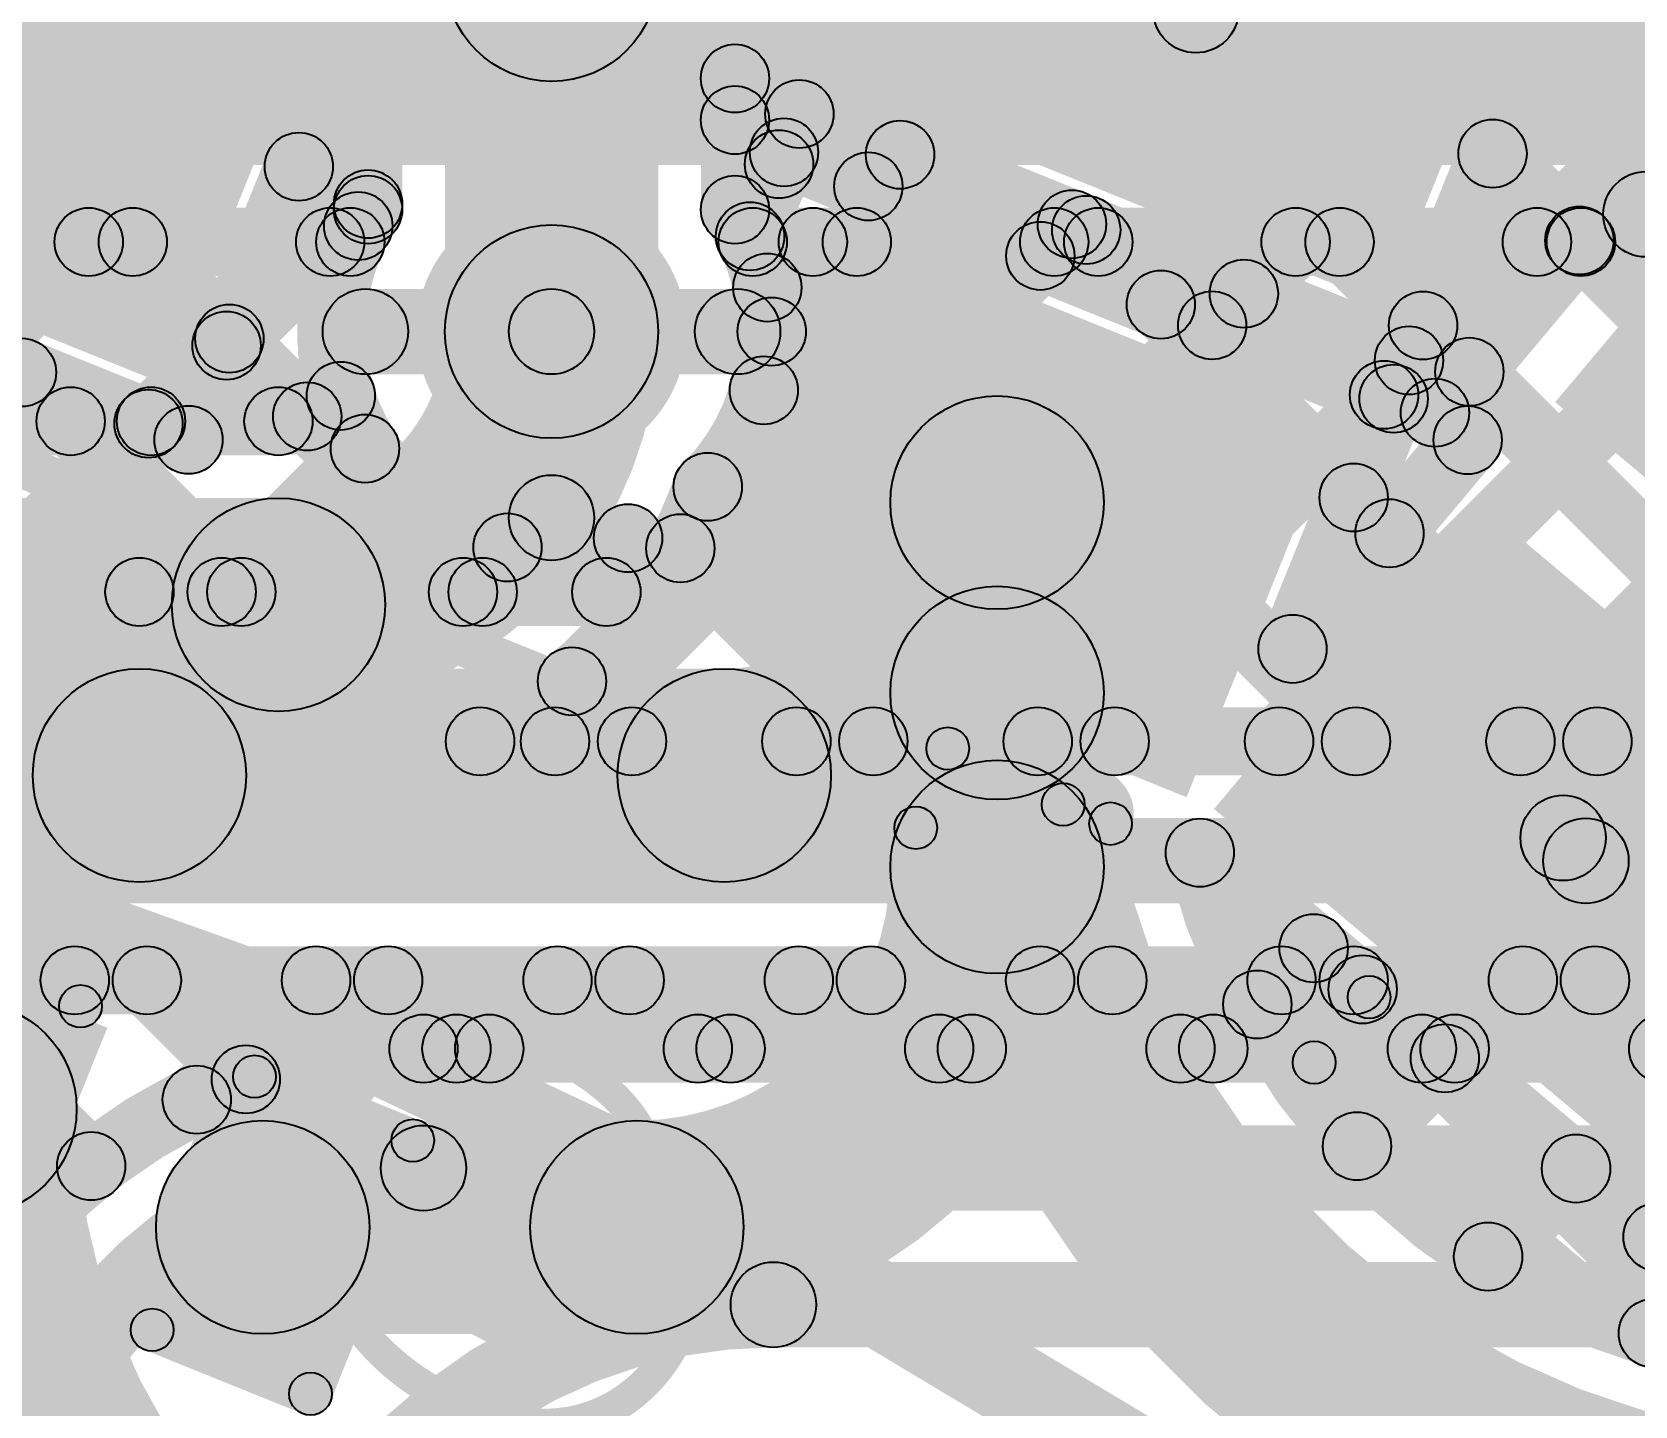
# Model space of a CAD drawing. Header units: millimetres. Extents: x -2.17 to 2.17, y -2.17 to 2.17.
# Drawn here: x 0.2201 to 0.408, y 0.5495 to 0.7105 of the extents above; entities that cross this region are included whole.
import ezdxf

# ---------------------------------------------------------------- set-up
doc = ezdxf.new("R2010")
doc.units = ezdxf.units.MM
doc.header["$MEASUREMENT"] = 0
for name, color, linetype in [('BottomLayer', 5, 'Continuous'), ('BottomSolder', 6, 'Continuous'), ('Mechanical2', 216, 'Continuous'), ('TopLayer', 1, 'Continuous'), ('TopOverlay', 2, 'Continuous'), ('TopPaste', 8, 'Continuous'), ('TopSolder', 216, 'Continuous'), ('ViaHoleLayer', 16, 'Continuous')]:
    doc.layers.add(name, color=color, linetype=linetype)

# ---------------------------------------------------------------- blocks, each defined once
blk = doc.blocks.new('WS2812B_M____237')
at = {"layer": 'TopLayer'}
for points in [[(-0.09409, 0.05079), (-0.03504, 0.05079), (-0.03504, 0.01142), (-0.09409, 0.01142)], [(0.03504, 0.05079), (0.09409, 0.05079), (0.09409, 0.01142), (0.03504, 0.01142)], [(-0.09409, -0.01142), (-0.03504, -0.01142), (-0.03504, -0.05079), (-0.09409, -0.05079)]]:
    blk.add_hatch(color=1, dxfattribs=at).paths.add_polyline_path(points)
at = {"layer": 'TopOverlay'}
h = blk.add_hatch(color=2, dxfattribs=at)
edge = h.paths.add_edge_path()
edge.add_arc((-0.07, 0.07), 0.0025, 0, 360)
h = blk.add_hatch(color=2, dxfattribs=at)
edge = h.paths.add_edge_path()
edge.add_arc((-0.07, 0.07), 0.0025, 0, 360)
for points in [[(0.07, 0.0725), (0.07, 0.0675), (-0.07, 0.0675), (-0.07, 0.0725)], [(-0.0725, 0.07), (-0.0675, 0.07), (-0.0675, 0.06), (-0.0725, 0.06)]]:
    blk.add_hatch(color=2, dxfattribs=at).paths.add_polyline_path(points)
h = blk.add_hatch(color=2, dxfattribs=at)
edge = h.paths.add_edge_path()
edge.add_arc((-0.091, 0.061), 0.0025, 0, 360)
h = blk.add_hatch(color=2, dxfattribs=at)
edge = h.paths.add_edge_path()
edge.add_arc((-0.085, 0.061), 0.0025, 0, 360)
h = blk.add_hatch(color=2, dxfattribs=at)
edge = h.paths.add_edge_path()
edge.add_arc((-0.07, 0.06), 0.0025, 0, 360)
at = {"layer": 'TopPaste'}
for points in [[(-0.09409, 0.05079), (-0.03504, 0.05079), (-0.03504, 0.01142), (-0.09409, 0.01142)], [(0.03504, 0.05079), (0.09409, 0.05079), (0.09409, 0.01142), (0.03504, 0.01142)], [(-0.09409, -0.01142), (-0.03504, -0.01142), (-0.03504, -0.05079), (-0.09409, -0.05079)]]:
    blk.add_hatch(color=8, dxfattribs=at).paths.add_polyline_path(points)
at = {"layer": 'TopSolder'}
for points in [[(-0.09809, 0.05479), (-0.03104, 0.05479), (-0.03104, 0.00742), (-0.09809, 0.00742)], [(0.03104, 0.05479), (0.09809, 0.05479), (0.09809, 0.00742), (0.03104, 0.00742)], [(-0.09809, -0.00742), (-0.03104, -0.00742), (-0.03104, -0.05479), (-0.09809, -0.05479)]]:
    blk.add_hatch(color=216, dxfattribs=at).paths.add_polyline_path(points)
at = {"layer": 'TopOverlay', "const_width": 0.005}
blk.add_lwpolyline([(-0.085, 0.061, 1), (-0.091, 0.061, 1)], format="xyb", close=True, dxfattribs=at)
at = {"layer": 'TopOverlay'}
for centre in [(-0.07, 0.07), (-0.07, 0.07), (-0.091, 0.061), (-0.085, 0.061), (-0.07, 0.06)]:
    blk.add_circle(centre, 0.0025, dxfattribs=at)
blk = doc.blocks.new('WS2812B_M____257')
at = {"layer": 'TopLayer'}
for points in [[(0.03504, 0.05079), (0.09409, 0.05079), (0.09409, 0.01142), (0.03504, 0.01142)], [(0.03504, -0.01142), (0.09409, -0.01142), (0.09409, -0.05079), (0.03504, -0.05079)]]:
    blk.add_hatch(color=1, dxfattribs=at).paths.add_polyline_path(points)
at = {"layer": 'TopOverlay'}
for points in [[(0.07, 0.0725), (0.07, 0.0675), (-0.07, 0.0675), (-0.07, 0.0725)], [(0.0675, 0.07), (0.0725, 0.07), (0.0725, 0.06), (0.0675, 0.06)]]:
    blk.add_hatch(color=2, dxfattribs=at).paths.add_polyline_path(points)
h = blk.add_hatch(color=2, dxfattribs=at)
edge = h.paths.add_edge_path()
edge.add_arc((0.07, 0.07), 0.0025, 0, 360)
h = blk.add_hatch(color=2, dxfattribs=at)
edge = h.paths.add_edge_path()
edge.add_arc((0.07, 0.07), 0.0025, 0, 360)
h = blk.add_hatch(color=2, dxfattribs=at)
edge = h.paths.add_edge_path()
edge.add_arc((0.07, 0.06), 0.0025, 0, 360)
at = {"layer": 'TopPaste'}
for points in [[(0.03504, 0.05079), (0.09409, 0.05079), (0.09409, 0.01142), (0.03504, 0.01142)], [(0.03504, -0.01142), (0.09409, -0.01142), (0.09409, -0.05079), (0.03504, -0.05079)]]:
    blk.add_hatch(color=8, dxfattribs=at).paths.add_polyline_path(points)
at = {"layer": 'TopSolder'}
for points in [[(0.03104, 0.05479), (0.09809, 0.05479), (0.09809, 0.00742), (0.03104, 0.00742)], [(0.03104, -0.00742), (0.09809, -0.00742), (0.09809, -0.05479), (0.03104, -0.05479)]]:
    blk.add_hatch(color=216, dxfattribs=at).paths.add_polyline_path(points)
at = {"layer": 'TopOverlay'}
for centre in [(0.07, 0.07), (0.07, 0.07), (0.07, 0.06)]:
    blk.add_circle(centre, 0.0025, dxfattribs=at)
blk = doc.blocks.new('C__0402_407')
at = {"layer": 'TopLayer'}
for points in [[(-0.0275, -0.0125), (-0.0275, 0.0125), (-0.0095, 0.0125), (-0.0095, -0.0125)], [(0.0095, -0.0125), (0.0095, 0.0125), (0.0275, 0.0125), (0.0275, -0.0125)]]:
    blk.add_hatch(color=1, dxfattribs=at).paths.add_polyline_path(points)
at = {"layer": 'TopOverlay'}
h = blk.add_hatch(color=2, dxfattribs=at)
edge = h.paths.add_edge_path()
edge.add_arc((-0.031, 0.016), 0.0025, 0, 360)
h = blk.add_hatch(color=2, dxfattribs=at)
edge = h.paths.add_edge_path()
edge.add_arc((-0.031, 0.016), 0.0025, 0, 360)
for points in [[(-0.031, 0.0135), (-0.031, 0.0185), (-0.011, 0.0185), (-0.011, 0.0135)], [(0.011, 0.0135), (0.011, 0.0185), (0.031, 0.0185), (0.031, 0.0135)], [(-0.0285, -0.016), (-0.0335, -0.016), (-0.0335, 0.016), (-0.0285, 0.016)], [(0.0335, -0.016), (0.0285, -0.016), (0.0285, 0.016), (0.0335, 0.016)], [(-0.031, -0.0185), (-0.031, -0.0135), (-0.011, -0.0135), (-0.011, -0.0185)], [(0.011, -0.0185), (0.011, -0.0135), (0.031, -0.0135), (0.031, -0.0185)]]:
    blk.add_hatch(color=2, dxfattribs=at).paths.add_polyline_path(points)
h = blk.add_hatch(color=2, dxfattribs=at)
edge = h.paths.add_edge_path()
edge.add_arc((-0.011, 0.016), 0.0025, 0, 360)
h = blk.add_hatch(color=2, dxfattribs=at)
edge = h.paths.add_edge_path()
edge.add_arc((0.011, 0.016), 0.0025, 0, 360)
h = blk.add_hatch(color=2, dxfattribs=at)
edge = h.paths.add_edge_path()
edge.add_arc((0.031, 0.016), 0.0025, 0, 360)
h = blk.add_hatch(color=2, dxfattribs=at)
edge = h.paths.add_edge_path()
edge.add_arc((0.031, 0.016), 0.0025, 0, 360)
h = blk.add_hatch(color=2, dxfattribs=at)
edge = h.paths.add_edge_path()
edge.add_arc((-0.031, -0.016), 0.0025, 0, 360)
h = blk.add_hatch(color=2, dxfattribs=at)
edge = h.paths.add_edge_path()
edge.add_arc((-0.031, -0.016), 0.0025, 0, 360)
h = blk.add_hatch(color=2, dxfattribs=at)
edge = h.paths.add_edge_path()
edge.add_arc((-0.011, -0.016), 0.0025, 0, 360)
h = blk.add_hatch(color=2, dxfattribs=at)
edge = h.paths.add_edge_path()
edge.add_arc((0.011, -0.016), 0.0025, 0, 360)
h = blk.add_hatch(color=2, dxfattribs=at)
edge = h.paths.add_edge_path()
edge.add_arc((0.031, -0.016), 0.0025, 0, 360)
h = blk.add_hatch(color=2, dxfattribs=at)
edge = h.paths.add_edge_path()
edge.add_arc((0.031, -0.016), 0.0025, 0, 360)
at = {"layer": 'TopPaste'}
for points in [[(-0.0275, -0.0125), (-0.0275, 0.0125), (-0.0095, 0.0125), (-0.0095, -0.0125)], [(0.0095, -0.0125), (0.0095, 0.0125), (0.0275, 0.0125), (0.0275, -0.0125)]]:
    blk.add_hatch(color=8, dxfattribs=at).paths.add_polyline_path(points)
at = {"layer": 'TopSolder'}
for points in [[(-0.02986, -0.01486), (-0.02986, 0.01486), (-0.00714, 0.01486), (-0.00714, -0.01486)], [(0.00714, -0.01486), (0.00714, 0.01486), (0.02986, 0.01486), (0.02986, -0.01486)]]:
    blk.add_hatch(color=216, dxfattribs=at).paths.add_polyline_path(points)
at = {"layer": 'TopOverlay'}
for centre in [(-0.031, 0.016), (-0.031, 0.016), (-0.011, 0.016), (0.011, 0.016), (0.031, 0.016), (0.031, 0.016), (-0.031, -0.016), (-0.031, -0.016), (-0.011, -0.016), (0.011, -0.016), (0.031, -0.016), (0.031, -0.016)]:
    blk.add_circle(centre, 0.0025, dxfattribs=at)

msp = doc.modelspace()

# ---------------------------------------------------------------- hatches: boundary and pattern name
at = {"layer": 'BottomLayer'}
for points in [[(0.01, 0.69489), (0.01, 0.71989), (0.594, 0.71989), (0.594, 0.69489)], [(0.01, 0.68189), (0.01, 0.68989), (0.25742, 0.68989), (0.25742, 0.68189)], [(0.30458, 0.68189), (0.30458, 0.68989), (0.594, 0.68989), (0.594, 0.68189)], [(0.20082, 0.68306), (0.20647, 0.68872), (0.22747, 0.66772), (0.22182, 0.66206)], [(0.2086, 0.66206), (0.20295, 0.66772), (0.22395, 0.68872), (0.2296, 0.68306)], [(0.2291, 0.68306), (0.23476, 0.68872), (0.2552, 0.66827), (0.24954, 0.66262)], [(0.23689, 0.66206), (0.23123, 0.66772), (0.25223, 0.68872), (0.25789, 0.68306)], [(0.28424, 0.62456), (0.27858, 0.63022), (0.33708, 0.68872), (0.34274, 0.68306)], [(0.30912, 0.67772), (0.30346, 0.68338), (0.3088, 0.68872), (0.31446, 0.68306)], [(0.31252, 0.62456), (0.30687, 0.63022), (0.36537, 0.68872), (0.37102, 0.68306)], [(0.31395, 0.68306), (0.31961, 0.68872), (0.37811, 0.63022), (0.37245, 0.62456)], [(0.34081, 0.62456), (0.33515, 0.63022), (0.39365, 0.68872), (0.39931, 0.68306)], [(0.34224, 0.68306), (0.3479, 0.68872), (0.4064, 0.63022), (0.40074, 0.62456)], [(0.36909, 0.62456), (0.36344, 0.63022), (0.42194, 0.68872), (0.42759, 0.68306)], [(0.37052, 0.68306), (0.37618, 0.68872), (0.43468, 0.63022), (0.42902, 0.62456)], [(0.39738, 0.62456), (0.39172, 0.63022), (0.45022, 0.68872), (0.45588, 0.68306)], [(0.39881, 0.68306), (0.40446, 0.68872), (0.46007, 0.63311), (0.45441, 0.62746)], [(0.25919, 0.67039), (0.25919, 0.68039), (0.281, 0.68039), (0.281, 0.67039)], [(0.281, 0.67039), (0.281, 0.68039), (0.30281, 0.68039), (0.30281, 0.67039)], [(0.30305, 0.66568), (0.30871, 0.67134), (0.34983, 0.63022), (0.34417, 0.62456)], [(0.096, 0.66089), (0.096, 0.66889), (0.249, 0.66889), (0.249, 0.66089)], [(0.096, 0.63089), (0.096, 0.65589), (0.249, 0.65589), (0.249, 0.63089)], [(0.29327, 0.64718), (0.29892, 0.65284), (0.32154, 0.63022), (0.31589, 0.62456)], [(0.28057, 0.63159), (0.28623, 0.63725), (0.29326, 0.63022), (0.2876, 0.62456)], [(0.27263, 0.62339), (0.27263, 0.63139), (0.45399, 0.63139), (0.45399, 0.62339)], [(0.118, 0.60839), (0.118, 0.61839), (0.46939, 0.61839), (0.46939, 0.60839)], [(0.12, 0.59539), (0.12, 0.60339), (0.45399, 0.60339), (0.45399, 0.59539)], [(0.15111, 0.51972), (0.14545, 0.52537), (0.2223, 0.60222), (0.22796, 0.59656)], [(0.20246, 0.59656), (0.20812, 0.60222), (0.22988, 0.58046), (0.22422, 0.5748)], [(0.23075, 0.59656), (0.2364, 0.60222), (0.24801, 0.59062), (0.24235, 0.58496)], [(0.24226, 0.58258), (0.2366, 0.58824), (0.25058, 0.60222), (0.25624, 0.59656)], [(0.25903, 0.59656), (0.26469, 0.60222), (0.27269, 0.59422), (0.26703, 0.58856)], [(0.27652, 0.58856), (0.27087, 0.59422), (0.27887, 0.60222), (0.28452, 0.59656)], [(0.28732, 0.59656), (0.29297, 0.60222), (0.30097, 0.59422), (0.29532, 0.58856)], [(0.30481, 0.58856), (0.29915, 0.59422), (0.30715, 0.60222), (0.31281, 0.59656)], [(0.3156, 0.59656), (0.32126, 0.60222), (0.32926, 0.59422), (0.3236, 0.58856)], [(0.33309, 0.58856), (0.32744, 0.59422), (0.33544, 0.60222), (0.34109, 0.59656)], [(0.34389, 0.59656), (0.34954, 0.60222), (0.35754, 0.59422), (0.35189, 0.58856)], [(0.36138, 0.58856), (0.35572, 0.59422), (0.36372, 0.60222), (0.36938, 0.59656)], [(0.37217, 0.59656), (0.37783, 0.60222), (0.38583, 0.59422), (0.38017, 0.58856)], [(0.38966, 0.58856), (0.384, 0.59422), (0.392, 0.60222), (0.39766, 0.59656)], [(0.40045, 0.59656), (0.40611, 0.60222), (0.41411, 0.59422), (0.40845, 0.58856)], [(0.266, 0.58739), (0.266, 0.59539), (1.953, 0.59539), (1.953, 0.58739)], [(0.266, 0.57239), (0.266, 0.58239), (1.953, 0.58239), (1.953, 0.57239)], [(0.307, 0.55639), (0.307, 0.56639), (1.94351, 0.56639), (1.94351, 0.55639)]]:
    msp.add_hatch(color=5, dxfattribs=at).paths.add_polyline_path(points)
h = msp.add_hatch(color=5, dxfattribs=at)
edge = h.paths.add_edge_path()
edge.add_arc((0.22677, 0.68589), 0.004, 0, 360)
h = msp.add_hatch(color=5, dxfattribs=at)
edge = h.paths.add_edge_path()
edge.add_arc((0.23193, 0.68589), 0.004, 0, 360)
h = msp.add_hatch(color=5, dxfattribs=at)
edge = h.paths.add_edge_path()
edge.add_arc((0.25506, 0.68589), 0.004, 0, 360)
h = msp.add_hatch(color=5, dxfattribs=at)
edge = h.paths.add_edge_path()
edge.add_arc((0.25742, 0.68589), 0.004, 0, 360)
h = msp.add_hatch(color=5, dxfattribs=at)
edge = h.paths.add_edge_path()
edge.add_arc((0.25742, 0.68589), 0.004, 0, 360)
h = msp.add_hatch(color=5, dxfattribs=at)
edge = h.paths.add_edge_path()
edge.add_arc((0.30458, 0.68589), 0.004, 0, 360)
h = msp.add_hatch(color=5, dxfattribs=at)
edge = h.paths.add_edge_path()
edge.add_arc((0.30458, 0.68589), 0.004, 0, 360)
h = msp.add_hatch(color=5, dxfattribs=at)
edge = h.paths.add_edge_path()
edge.add_arc((0.31163, 0.68589), 0.004, 0, 360)
h = msp.add_hatch(color=5, dxfattribs=at)
edge = h.paths.add_edge_path()
edge.add_arc((0.31678, 0.68589), 0.004, 0, 360)
h = msp.add_hatch(color=5, dxfattribs=at)
edge = h.paths.add_edge_path()
edge.add_arc((0.33991, 0.68589), 0.004, 0, 360)
h = msp.add_hatch(color=5, dxfattribs=at)
edge = h.paths.add_edge_path()
edge.add_arc((0.34507, 0.68589), 0.004, 0, 360)
h = msp.add_hatch(color=5, dxfattribs=at)
edge = h.paths.add_edge_path()
edge.add_arc((0.3682, 0.68589), 0.004, 0, 360)
h = msp.add_hatch(color=5, dxfattribs=at)
edge = h.paths.add_edge_path()
edge.add_arc((0.37335, 0.68589), 0.004, 0, 360)
h = msp.add_hatch(color=5, dxfattribs=at)
edge = h.paths.add_edge_path()
edge.add_arc((0.39648, 0.68589), 0.004, 0, 360)
h = msp.add_hatch(color=5, dxfattribs=at)
edge = h.paths.add_edge_path()
edge.add_arc((0.40164, 0.68589), 0.004, 0, 360)
h = msp.add_hatch(color=5, dxfattribs=at)
edge = h.paths.add_edge_path()
edge.add_arc((0.281, 0.67539), 0.0125, 0, 360)
h = msp.add_hatch(color=5, dxfattribs=at)
edge = h.paths.add_edge_path()
edge.add_arc((0.281, 0.67539), 0.01181, 0, 360)
h = msp.add_hatch(color=5, dxfattribs=at)
edge = h.paths.add_edge_path()
edge.add_arc((0.30629, 0.68055), 0.004, 0, 360)
h = msp.add_hatch(color=5, dxfattribs=at)
edge = h.paths.add_edge_path()
edge.add_arc((0.25919, 0.67539), 0.005, 0, 360)
h = msp.add_hatch(color=5, dxfattribs=at)
edge = h.paths.add_edge_path()
edge.add_arc((0.281, 0.67539), 0.005, 0, 360)
h = msp.add_hatch(color=5, dxfattribs=at)
edge = h.paths.add_edge_path()
edge.add_arc((0.281, 0.67539), 0.005, 0, 360)
h = msp.add_hatch(color=5, dxfattribs=at)
edge = h.paths.add_edge_path()
edge.add_arc((0.30281, 0.67539), 0.005, 0, 360)
h = msp.add_hatch(color=5, dxfattribs=at)
edge = h.paths.add_edge_path()
edge.add_arc((0.30681, 0.67539), 0.004, 0, 360)
h = msp.add_hatch(color=5, dxfattribs=at)
edge = h.paths.add_edge_path()
edge.add_arc((0.30681, 0.67539), 0.004, 0, 360)
h = msp.add_hatch(color=5, dxfattribs=at)
edge = h.paths.add_edge_path()
edge.add_arc((0.30588, 0.66851), 0.004, 0, 360)
h = msp.add_hatch(color=5, dxfattribs=at)
edge = h.paths.add_edge_path()
edge.add_arc((0.25631, 0.66786), 0.004, 0, 360)
h = msp.add_hatch(color=5, dxfattribs=at)
edge = h.paths.add_edge_path()
edge.add_arc((0.25631, 0.66786), 0.004, 0, 360)
h = msp.add_hatch(color=5, dxfattribs=at)
edge = h.paths.add_edge_path()
edge.add_arc((0.22465, 0.66489), 0.004, 0, 360)
h = msp.add_hatch(color=5, dxfattribs=at)
edge = h.paths.add_edge_path()
edge.add_arc((0.23406, 0.66489), 0.004, 0, 360)
h = msp.add_hatch(color=5, dxfattribs=at)
edge = h.paths.add_edge_path()
edge.add_arc((0.249, 0.66489), 0.004, 0, 360)
h = msp.add_hatch(color=5, dxfattribs=at)
edge = h.paths.add_edge_path()
edge.add_arc((0.249, 0.66489), 0.004, 0, 360)
h = msp.add_hatch(color=5, dxfattribs=at)
edge = h.paths.add_edge_path()
edge.add_arc((0.25237, 0.66545), 0.004, 0, 360)
h = msp.add_hatch(color=5, dxfattribs=at)
edge = h.paths.add_edge_path()
edge.add_arc((0.29931, 0.6572), 0.004, 0, 360)
h = msp.add_hatch(color=5, dxfattribs=at)
edge = h.paths.add_edge_path()
edge.add_arc((0.29931, 0.6572), 0.004, 0, 360)
h = msp.add_hatch(color=5, dxfattribs=at)
edge = h.paths.add_edge_path()
edge.add_arc((0.249, 0.64339), 0.0125, 0, 360)
h = msp.add_hatch(color=5, dxfattribs=at)
edge = h.paths.add_edge_path()
edge.add_arc((0.249, 0.64339), 0.0125, 0, 360)
h = msp.add_hatch(color=5, dxfattribs=at)
edge = h.paths.add_edge_path()
edge.add_arc((0.2961, 0.65001), 0.004, 0, 360)
h = msp.add_hatch(color=5, dxfattribs=at)
edge = h.paths.add_edge_path()
edge.add_arc((0.2834, 0.63442), 0.004, 0, 360)
h = msp.add_hatch(color=5, dxfattribs=at)
edge = h.paths.add_edge_path()
edge.add_arc((0.27263, 0.62739), 0.004, 0, 360)
h = msp.add_hatch(color=5, dxfattribs=at)
edge = h.paths.add_edge_path()
edge.add_arc((0.27263, 0.62739), 0.004, 0, 360)
h = msp.add_hatch(color=5, dxfattribs=at)
edge = h.paths.add_edge_path()
edge.add_arc((0.28141, 0.62739), 0.004, 0, 360)
h = msp.add_hatch(color=5, dxfattribs=at)
edge = h.paths.add_edge_path()
edge.add_arc((0.29043, 0.62739), 0.004, 0, 360)
h = msp.add_hatch(color=5, dxfattribs=at)
edge = h.paths.add_edge_path()
edge.add_arc((0.3097, 0.62739), 0.004, 0, 360)
h = msp.add_hatch(color=5, dxfattribs=at)
edge = h.paths.add_edge_path()
edge.add_arc((0.31871, 0.62739), 0.004, 0, 360)
h = msp.add_hatch(color=5, dxfattribs=at)
edge = h.paths.add_edge_path()
edge.add_arc((0.33798, 0.62739), 0.004, 0, 360)
h = msp.add_hatch(color=5, dxfattribs=at)
edge = h.paths.add_edge_path()
edge.add_arc((0.347, 0.62739), 0.004, 0, 360)
h = msp.add_hatch(color=5, dxfattribs=at)
edge = h.paths.add_edge_path()
edge.add_arc((0.36626, 0.62739), 0.004, 0, 360)
h = msp.add_hatch(color=5, dxfattribs=at)
edge = h.paths.add_edge_path()
edge.add_arc((0.37528, 0.62739), 0.004, 0, 360)
h = msp.add_hatch(color=5, dxfattribs=at)
edge = h.paths.add_edge_path()
edge.add_arc((0.39455, 0.62739), 0.004, 0, 360)
h = msp.add_hatch(color=5, dxfattribs=at)
edge = h.paths.add_edge_path()
edge.add_arc((0.40357, 0.62739), 0.004, 0, 360)
h = msp.add_hatch(color=5, dxfattribs=at)
edge = h.paths.add_edge_path()
edge.add_arc((0.22513, 0.59939), 0.004, 0, 360)
h = msp.add_hatch(color=5, dxfattribs=at)
edge = h.paths.add_edge_path()
edge.add_arc((0.23358, 0.59939), 0.004, 0, 360)
h = msp.add_hatch(color=5, dxfattribs=at)
edge = h.paths.add_edge_path()
edge.add_arc((0.25341, 0.59939), 0.004, 0, 360)
h = msp.add_hatch(color=5, dxfattribs=at)
edge = h.paths.add_edge_path()
edge.add_arc((0.26186, 0.59939), 0.004, 0, 360)
h = msp.add_hatch(color=5, dxfattribs=at)
edge = h.paths.add_edge_path()
edge.add_arc((0.2817, 0.59939), 0.004, 0, 360)
h = msp.add_hatch(color=5, dxfattribs=at)
edge = h.paths.add_edge_path()
edge.add_arc((0.29015, 0.59939), 0.004, 0, 360)
h = msp.add_hatch(color=5, dxfattribs=at)
edge = h.paths.add_edge_path()
edge.add_arc((0.30998, 0.59939), 0.004, 0, 360)
h = msp.add_hatch(color=5, dxfattribs=at)
edge = h.paths.add_edge_path()
edge.add_arc((0.31843, 0.59939), 0.004, 0, 360)
h = msp.add_hatch(color=5, dxfattribs=at)
edge = h.paths.add_edge_path()
edge.add_arc((0.33826, 0.59939), 0.004, 0, 360)
h = msp.add_hatch(color=5, dxfattribs=at)
edge = h.paths.add_edge_path()
edge.add_arc((0.34671, 0.59939), 0.004, 0, 360)
h = msp.add_hatch(color=5, dxfattribs=at)
edge = h.paths.add_edge_path()
edge.add_arc((0.36655, 0.59939), 0.004, 0, 360)
h = msp.add_hatch(color=5, dxfattribs=at)
edge = h.paths.add_edge_path()
edge.add_arc((0.375, 0.59939), 0.004, 0, 360)
h = msp.add_hatch(color=5, dxfattribs=at)
edge = h.paths.add_edge_path()
edge.add_arc((0.39483, 0.59939), 0.004, 0, 360)
h = msp.add_hatch(color=5, dxfattribs=at)
edge = h.paths.add_edge_path()
edge.add_arc((0.40328, 0.59939), 0.004, 0, 360)
h = msp.add_hatch(color=5, dxfattribs=at)
edge = h.paths.add_edge_path()
edge.add_arc((0.266, 0.59139), 0.004, 0, 360)
h = msp.add_hatch(color=5, dxfattribs=at)
edge = h.paths.add_edge_path()
edge.add_arc((0.266, 0.59139), 0.004, 0, 360)
h = msp.add_hatch(color=5, dxfattribs=at)
edge = h.paths.add_edge_path()
edge.add_arc((0.26986, 0.59139), 0.004, 0, 360)
h = msp.add_hatch(color=5, dxfattribs=at)
edge = h.paths.add_edge_path()
edge.add_arc((0.2737, 0.59139), 0.004, 0, 360)
h = msp.add_hatch(color=5, dxfattribs=at)
edge = h.paths.add_edge_path()
edge.add_arc((0.29815, 0.59139), 0.004, 0, 360)
h = msp.add_hatch(color=5, dxfattribs=at)
edge = h.paths.add_edge_path()
edge.add_arc((0.30198, 0.59139), 0.004, 0, 360)
h = msp.add_hatch(color=5, dxfattribs=at)
edge = h.paths.add_edge_path()
edge.add_arc((0.32643, 0.59139), 0.004, 0, 360)
h = msp.add_hatch(color=5, dxfattribs=at)
edge = h.paths.add_edge_path()
edge.add_arc((0.33026, 0.59139), 0.004, 0, 360)
h = msp.add_hatch(color=5, dxfattribs=at)
edge = h.paths.add_edge_path()
edge.add_arc((0.35471, 0.59139), 0.004, 0, 360)
h = msp.add_hatch(color=5, dxfattribs=at)
edge = h.paths.add_edge_path()
edge.add_arc((0.35855, 0.59139), 0.004, 0, 360)
h = msp.add_hatch(color=5, dxfattribs=at)
edge = h.paths.add_edge_path()
edge.add_arc((0.383, 0.59139), 0.004, 0, 360)
h = msp.add_hatch(color=5, dxfattribs=at)
edge = h.paths.add_edge_path()
edge.add_arc((0.38683, 0.59139), 0.004, 0, 360)
h = msp.add_hatch(color=5, dxfattribs=at)
edge = h.paths.add_edge_path()
edge.add_arc((0.41128, 0.59139), 0.004, 0, 360)
h = msp.add_hatch(color=5, dxfattribs=at)
edge = h.paths.add_edge_path()
edge.add_arc((0.24518, 0.58779), 0.004, 0, 360)
h = msp.add_hatch(color=5, dxfattribs=at)
edge = h.paths.add_edge_path()
edge.add_arc((0.23943, 0.58541), 0.004, 0, 360)
h = msp.add_hatch(color=5, dxfattribs=at)
edge = h.paths.add_edge_path()
edge.add_arc((0.266, 0.57739), 0.005, 0, 360)
h = msp.add_hatch(color=5, dxfattribs=at)
edge = h.paths.add_edge_path()
edge.add_arc((0.266, 0.57739), 0.005, 0, 360)
h = msp.add_hatch(color=5, dxfattribs=at)
edge = h.paths.add_edge_path()
edge.add_arc((0.22705, 0.57763), 0.004, 0, 360)
h = msp.add_hatch(color=5, dxfattribs=at)
edge = h.paths.add_edge_path()
edge.add_arc((0.307, 0.56139), 0.005, 0, 360)
h = msp.add_hatch(color=5, dxfattribs=at)
edge = h.paths.add_edge_path()
edge.add_arc((0.307, 0.56139), 0.005, 0, 360)
at = {"layer": 'BottomSolder'}
h = msp.add_hatch(color=6, dxfattribs=at)
edge = h.paths.add_edge_path()
edge.add_arc((0.281, 0.67539), 0.01581, 0, 360)
at = {"layer": 'TopLayer'}
h = msp.add_hatch(color=1, dxfattribs=at)
edge = h.paths.add_edge_path()
edge.add_arc((0.281, 0.7172), 0.0125, 0, 360)
h = msp.add_hatch(color=1, dxfattribs=at)
edge = h.paths.add_edge_path()
edge.add_arc((0.281, 0.7172), 0.0125, 0, 360)
for points in [[(0.3852, 0.67051), (0.37778, 0.67351), (0.39928, 0.7267), (0.40669, 0.72371)], [(0.30533, 0.70222), (0.29967, 0.70788), (0.31517, 0.72337), (0.32082, 0.71771)], [(0.31376, 0.69938), (0.30634, 0.70237), (0.31524, 0.72439), (0.32265, 0.7214)], [(0.39659, 0.71356), (0.40225, 0.71922), (0.41719, 0.70427), (0.41154, 0.69862)], [(0.24217, 0.66121), (0.23475, 0.66421), (0.25579, 0.71628), (0.26321, 0.71329)], [(0.2935, 0.67539), (0.2685, 0.67539), (0.2685, 0.7172), (0.2935, 0.7172)], [(0.3065, 0.68967), (0.2985, 0.68967), (0.2985, 0.7172), (0.3065, 0.7172)], [(0.2635, 0.68967), (0.2555, 0.68967), (0.2555, 0.71479), (0.2635, 0.71479)], [(0.3814, 0.66515), (0.37574, 0.67081), (0.4151, 0.71017), (0.42076, 0.70451)], [(0.3876, 0.66332), (0.38147, 0.66846), (0.41493, 0.70834), (0.42106, 0.7032)], [(0.30855, 0.69717), (0.31155, 0.70458), (0.38299, 0.67572), (0.37999, 0.6683)], [(0.29967, 0.69734), (0.30533, 0.703), (0.3105, 0.69783), (0.30485, 0.69217)], [(0.30674, 0.69269), (0.30974, 0.7001), (0.38118, 0.67124), (0.37818, 0.66382)], [(0.32096, 0.68957), (0.3153, 0.69522), (0.31902, 0.69894), (0.32468, 0.69328)], [(0.38845, 0.69341), (0.39411, 0.69907), (0.40429, 0.68889), (0.39863, 0.68324)], [(0.24856, 0.69188), (0.25422, 0.69754), (0.26117, 0.69059), (0.25552, 0.68493)], [(0.30798, 0.68507), (0.30056, 0.68806), (0.30453, 0.69789), (0.31195, 0.6949)], [(0.16552, 0.68787), (0.16851, 0.69528), (0.23996, 0.66642), (0.23696, 0.659)], [(0.24575, 0.67092), (0.24009, 0.67658), (0.25667, 0.69316), (0.26233, 0.6875)], [(0.40604, 0.6853), (0.41247, 0.69296), (0.44274, 0.66755), (0.43632, 0.65989)], [(0.34111, 0.68143), (0.33545, 0.68709), (0.33916, 0.6908), (0.34482, 0.68514)], [(0.34083, 0.68447), (0.34649, 0.69012), (0.35524, 0.68138), (0.34958, 0.67572)], [(0.36125, 0.67329), (0.35559, 0.67895), (0.35931, 0.68266), (0.36497, 0.677)], [(0.25919, 0.67039), (0.25919, 0.68039), (0.281, 0.68039), (0.281, 0.67039)], [(0.38032, 0.67327), (0.38597, 0.67893), (0.39138, 0.67351), (0.38573, 0.66786)], [(0.24042, 0.67174), (0.24608, 0.6774), (0.27576, 0.64772), (0.2701, 0.64206)], [(0.286, 0.65358), (0.276, 0.65358), (0.276, 0.67539), (0.286, 0.67539)], [(0.21611, 0.66777), (0.22177, 0.67343), (0.24747, 0.64772), (0.24182, 0.64206)], [(0.37155, 0.63672), (0.36413, 0.63972), (0.37597, 0.66903), (0.38339, 0.66603)], [(0.38196, 0.66283), (0.38711, 0.66896), (0.39094, 0.66574), (0.38579, 0.65961)], [(0.21872, 0.6439), (0.21306, 0.64955), (0.23094, 0.66743), (0.2366, 0.66178)], [(0.3709, 0.63565), (0.36478, 0.64079), (0.3853, 0.66525), (0.39143, 0.66011)], [(0.24517, 0.64206), (0.23951, 0.64772), (0.2563, 0.66451), (0.26196, 0.65885)], [(0.37218, 0.65312), (0.37783, 0.65878), (0.38203, 0.65458), (0.37637, 0.64893)], [(0.27346, 0.64206), (0.2678, 0.64772), (0.27301, 0.65293), (0.27867, 0.64727)], [(0.29114, 0.64339), (0.28372, 0.64639), (0.28626, 0.65269), (0.29368, 0.64969)], [(0.23271, 0.64089), (0.23271, 0.64889), (0.28743, 0.64889), (0.28743, 0.64089)], [(0.23271, 0.61089), (0.23271, 0.63589), (0.30124, 0.63589), (0.30124, 0.61089)], [(0.34571, 0.61267), (0.32071, 0.61267), (0.32071, 0.63306), (0.34571, 0.63306)], [(0.40222, 0.60839), (0.40222, 0.61839), (0.46939, 0.61839), (0.46939, 0.60839)], [(0.35441, 0.61127), (0.35955, 0.6174), (0.41319, 0.57239), (0.40805, 0.56626)], [(0.36655, 0.59373), (0.36089, 0.59939), (0.36748, 0.60598), (0.37314, 0.60032)], [(0.37323, 0.5955), (0.37888, 0.60116), (0.42125, 0.5588), (0.41559, 0.55314)], [(0.41289, 0.55522), (0.40724, 0.56088), (0.44857, 0.60222), (0.45423, 0.59656)], [(0.41369, 0.56676), (0.40756, 0.5719), (0.43278, 0.60196), (0.43891, 0.59682)], [(0.37823, 0.57713), (0.37257, 0.58279), (0.38286, 0.59308), (0.38852, 0.58742)], [(0.24715, 0.55796), (0.24715, 0.58296), (0.291, 0.58296), (0.291, 0.55796)], [(0.39359, 0.5642), (0.38793, 0.56986), (0.39824, 0.58017), (0.4039, 0.57451)]]:
    msp.add_hatch(color=1, dxfattribs=at).paths.add_polyline_path(points)
h = msp.add_hatch(color=1, dxfattribs=at)
edge = h.paths.add_edge_path()
edge.add_arc((0.35652, 0.71304), 0.005, 0, 360)
h = msp.add_hatch(color=1, dxfattribs=at)
edge = h.paths.add_edge_path()
edge.add_arc((0.3025, 0.70505), 0.004, 0, 360)
h = msp.add_hatch(color=1, dxfattribs=at)
edge = h.paths.add_edge_path()
edge.add_arc((0.31005, 0.70088), 0.004, 0, 360)
h = msp.add_hatch(color=1, dxfattribs=at)
edge = h.paths.add_edge_path()
edge.add_arc((0.31005, 0.70088), 0.004, 0, 360)
h = msp.add_hatch(color=1, dxfattribs=at)
edge = h.paths.add_edge_path()
edge.add_arc((0.3025, 0.70017), 0.004, 0, 360)
h = msp.add_hatch(color=1, dxfattribs=at)
edge = h.paths.add_edge_path()
edge.add_arc((0.30767, 0.695), 0.004, 0, 360)
h = msp.add_hatch(color=1, dxfattribs=at)
edge = h.paths.add_edge_path()
edge.add_arc((0.30824, 0.69639), 0.004, 0, 360)
h = msp.add_hatch(color=1, dxfattribs=at)
edge = h.paths.add_edge_path()
edge.add_arc((0.30824, 0.69639), 0.004, 0, 360)
h = msp.add_hatch(color=1, dxfattribs=at)
edge = h.paths.add_edge_path()
edge.add_arc((0.32185, 0.69611), 0.004, 0, 360)
h = msp.add_hatch(color=1, dxfattribs=at)
edge = h.paths.add_edge_path()
edge.add_arc((0.39128, 0.69624), 0.004, 0, 360)
h = msp.add_hatch(color=1, dxfattribs=at)
edge = h.paths.add_edge_path()
edge.add_arc((0.25139, 0.69471), 0.004, 0, 360)
h = msp.add_hatch(color=1, dxfattribs=at)
edge = h.paths.add_edge_path()
edge.add_arc((0.31813, 0.6924), 0.004, 0, 360)
h = msp.add_hatch(color=1, dxfattribs=at)
edge = h.paths.add_edge_path()
edge.add_arc((0.2595, 0.69033), 0.004, 0, 360)
h = msp.add_hatch(color=1, dxfattribs=at)
edge = h.paths.add_edge_path()
edge.add_arc((0.2595, 0.68967), 0.004, 0, 360)
h = msp.add_hatch(color=1, dxfattribs=at)
edge = h.paths.add_edge_path()
edge.add_arc((0.2595, 0.68967), 0.004, 0, 360)
h = msp.add_hatch(color=1, dxfattribs=at)
edge = h.paths.add_edge_path()
edge.add_arc((0.3025, 0.68967), 0.004, 0, 360)
h = msp.add_hatch(color=1, dxfattribs=at)
edge = h.paths.add_edge_path()
edge.add_arc((0.3025, 0.68967), 0.004, 0, 360)
h = msp.add_hatch(color=1, dxfattribs=at)
edge = h.paths.add_edge_path()
edge.add_arc((0.40925, 0.68913), 0.005, 0, 360)
h = msp.add_hatch(color=1, dxfattribs=at)
edge = h.paths.add_edge_path()
edge.add_arc((0.25835, 0.68776), 0.004, 0, 360)
h = msp.add_hatch(color=1, dxfattribs=at)
edge = h.paths.add_edge_path()
edge.add_arc((0.34199, 0.68797), 0.004, 0, 360)
h = msp.add_hatch(color=1, dxfattribs=at)
edge = h.paths.add_edge_path()
edge.add_arc((0.34366, 0.6873), 0.004, 0, 360)
h = msp.add_hatch(color=1, dxfattribs=at)
edge = h.paths.add_edge_path()
edge.add_arc((0.30427, 0.68656), 0.004, 0, 360)
h = msp.add_hatch(color=1, dxfattribs=at)
edge = h.paths.add_edge_path()
edge.add_arc((0.30427, 0.68656), 0.004, 0, 360)
h = msp.add_hatch(color=1, dxfattribs=at)
edge = h.paths.add_edge_path()
edge.add_arc((0.40146, 0.68606), 0.004, 0, 360)
h = msp.add_hatch(color=1, dxfattribs=at)
edge = h.paths.add_edge_path()
edge.add_arc((0.281, 0.67539), 0.0125, 0, 360)
h = msp.add_hatch(color=1, dxfattribs=at)
edge = h.paths.add_edge_path()
edge.add_arc((0.33828, 0.68426), 0.004, 0, 360)
h = msp.add_hatch(color=1, dxfattribs=at)
edge = h.paths.add_edge_path()
edge.add_arc((0.281, 0.67539), 0.01181, 0, 360)
h = msp.add_hatch(color=1, dxfattribs=at)
edge = h.paths.add_edge_path()
edge.add_arc((0.36214, 0.67983), 0.004, 0, 360)
h = msp.add_hatch(color=1, dxfattribs=at)
edge = h.paths.add_edge_path()
edge.add_arc((0.35241, 0.67855), 0.004, 0, 360)
h = msp.add_hatch(color=1, dxfattribs=at)
edge = h.paths.add_edge_path()
edge.add_arc((0.25919, 0.67539), 0.005, 0, 360)
h = msp.add_hatch(color=1, dxfattribs=at)
edge = h.paths.add_edge_path()
edge.add_arc((0.281, 0.67539), 0.005, 0, 360)
h = msp.add_hatch(color=1, dxfattribs=at)
edge = h.paths.add_edge_path()
edge.add_arc((0.281, 0.67539), 0.005, 0, 360)
h = msp.add_hatch(color=1, dxfattribs=at)
edge = h.paths.add_edge_path()
edge.add_arc((0.35842, 0.67612), 0.004, 0, 360)
h = msp.add_hatch(color=1, dxfattribs=at)
edge = h.paths.add_edge_path()
edge.add_arc((0.38314, 0.6761), 0.004, 0, 360)
h = msp.add_hatch(color=1, dxfattribs=at)
edge = h.paths.add_edge_path()
edge.add_arc((0.24325, 0.67457), 0.004, 0, 360)
h = msp.add_hatch(color=1, dxfattribs=at)
edge = h.paths.add_edge_path()
edge.add_arc((0.24292, 0.67375), 0.004, 0, 360)
h = msp.add_hatch(color=1, dxfattribs=at)
edge = h.paths.add_edge_path()
edge.add_arc((0.21894, 0.6706), 0.004, 0, 360)
h = msp.add_hatch(color=1, dxfattribs=at)
edge = h.paths.add_edge_path()
edge.add_arc((0.38149, 0.67201), 0.004, 0, 360)
h = msp.add_hatch(color=1, dxfattribs=at)
edge = h.paths.add_edge_path()
edge.add_arc((0.38149, 0.67201), 0.004, 0, 360)
h = msp.add_hatch(color=1, dxfattribs=at)
edge = h.paths.add_edge_path()
edge.add_arc((0.38856, 0.67068), 0.004, 0, 360)
h = msp.add_hatch(color=1, dxfattribs=at)
edge = h.paths.add_edge_path()
edge.add_arc((0.37857, 0.66798), 0.004, 0, 360)
h = msp.add_hatch(color=1, dxfattribs=at)
edge = h.paths.add_edge_path()
edge.add_arc((0.37968, 0.66753), 0.004, 0, 360)
h = msp.add_hatch(color=1, dxfattribs=at)
edge = h.paths.add_edge_path()
edge.add_arc((0.37968, 0.66753), 0.004, 0, 360)
h = msp.add_hatch(color=1, dxfattribs=at)
edge = h.paths.add_edge_path()
edge.add_arc((0.38453, 0.66589), 0.004, 0, 360)
h = msp.add_hatch(color=1, dxfattribs=at)
edge = h.paths.add_edge_path()
edge.add_arc((0.38453, 0.66589), 0.004, 0, 360)
h = msp.add_hatch(color=1, dxfattribs=at)
edge = h.paths.add_edge_path()
edge.add_arc((0.23377, 0.6646), 0.004, 0, 360)
h = msp.add_hatch(color=1, dxfattribs=at)
edge = h.paths.add_edge_path()
edge.add_arc((0.33321, 0.65536), 0.0125, 0, 360)
h = msp.add_hatch(color=1, dxfattribs=at)
edge = h.paths.add_edge_path()
edge.add_arc((0.23846, 0.66271), 0.004, 0, 360)
h = msp.add_hatch(color=1, dxfattribs=at)
edge = h.paths.add_edge_path()
edge.add_arc((0.23846, 0.66271), 0.004, 0, 360)
h = msp.add_hatch(color=1, dxfattribs=at)
edge = h.paths.add_edge_path()
edge.add_arc((0.25913, 0.66168), 0.004, 0, 360)
h = msp.add_hatch(color=1, dxfattribs=at)
edge = h.paths.add_edge_path()
edge.add_arc((0.38836, 0.66268), 0.004, 0, 360)
h = msp.add_hatch(color=1, dxfattribs=at)
edge = h.paths.add_edge_path()
edge.add_arc((0.38836, 0.66268), 0.004, 0, 360)
h = msp.add_hatch(color=1, dxfattribs=at)
edge = h.paths.add_edge_path()
edge.add_arc((0.375, 0.65595), 0.004, 0, 360)
h = msp.add_hatch(color=1, dxfattribs=at)
edge = h.paths.add_edge_path()
edge.add_arc((0.281, 0.65358), 0.005, 0, 360)
h = msp.add_hatch(color=1, dxfattribs=at)
edge = h.paths.add_edge_path()
edge.add_arc((0.3792, 0.65176), 0.004, 0, 360)
h = msp.add_hatch(color=1, dxfattribs=at)
edge = h.paths.add_edge_path()
edge.add_arc((0.27584, 0.6501), 0.004, 0, 360)
h = msp.add_hatch(color=1, dxfattribs=at)
edge = h.paths.add_edge_path()
edge.add_arc((0.28997, 0.65119), 0.004, 0, 360)
h = msp.add_hatch(color=1, dxfattribs=at)
edge = h.paths.add_edge_path()
edge.add_arc((0.28997, 0.65119), 0.004, 0, 360)
h = msp.add_hatch(color=1, dxfattribs=at)
edge = h.paths.add_edge_path()
edge.add_arc((0.23271, 0.64489), 0.004, 0, 360)
h = msp.add_hatch(color=1, dxfattribs=at)
edge = h.paths.add_edge_path()
edge.add_arc((0.23271, 0.64489), 0.004, 0, 360)
h = msp.add_hatch(color=1, dxfattribs=at)
edge = h.paths.add_edge_path()
edge.add_arc((0.24234, 0.64489), 0.004, 0, 360)
h = msp.add_hatch(color=1, dxfattribs=at)
edge = h.paths.add_edge_path()
edge.add_arc((0.24465, 0.64489), 0.004, 0, 360)
h = msp.add_hatch(color=1, dxfattribs=at)
edge = h.paths.add_edge_path()
edge.add_arc((0.27063, 0.64489), 0.004, 0, 360)
h = msp.add_hatch(color=1, dxfattribs=at)
edge = h.paths.add_edge_path()
edge.add_arc((0.27293, 0.64489), 0.004, 0, 360)
h = msp.add_hatch(color=1, dxfattribs=at)
edge = h.paths.add_edge_path()
edge.add_arc((0.28743, 0.64489), 0.004, 0, 360)
h = msp.add_hatch(color=1, dxfattribs=at)
edge = h.paths.add_edge_path()
edge.add_arc((0.28743, 0.64489), 0.004, 0, 360)
h = msp.add_hatch(color=1, dxfattribs=at)
edge = h.paths.add_edge_path()
edge.add_arc((0.33321, 0.63306), 0.0125, 0, 360)
h = msp.add_hatch(color=1, dxfattribs=at)
edge = h.paths.add_edge_path()
edge.add_arc((0.33321, 0.63306), 0.0125, 0, 360)
h = msp.add_hatch(color=1, dxfattribs=at)
edge = h.paths.add_edge_path()
edge.add_arc((0.36784, 0.63822), 0.004, 0, 360)
h = msp.add_hatch(color=1, dxfattribs=at)
edge = h.paths.add_edge_path()
edge.add_arc((0.36784, 0.63822), 0.004, 0, 360)
h = msp.add_hatch(color=1, dxfattribs=at)
edge = h.paths.add_edge_path()
edge.add_arc((0.23271, 0.62339), 0.0125, 0, 360)
h = msp.add_hatch(color=1, dxfattribs=at)
edge = h.paths.add_edge_path()
edge.add_arc((0.23271, 0.62339), 0.0125, 0, 360)
h = msp.add_hatch(color=1, dxfattribs=at)
edge = h.paths.add_edge_path()
edge.add_arc((0.30124, 0.62339), 0.0125, 0, 360)
h = msp.add_hatch(color=1, dxfattribs=at)
edge = h.paths.add_edge_path()
edge.add_arc((0.30124, 0.62339), 0.0125, 0, 360)
h = msp.add_hatch(color=1, dxfattribs=at)
edge = h.paths.add_edge_path()
edge.add_arc((0.33321, 0.61267), 0.0125, 0, 360)
h = msp.add_hatch(color=1, dxfattribs=at)
edge = h.paths.add_edge_path()
edge.add_arc((0.33321, 0.61267), 0.0125, 0, 360)
h = msp.add_hatch(color=1, dxfattribs=at)
edge = h.paths.add_edge_path()
edge.add_arc((0.39955, 0.61607), 0.005, 0, 360)
h = msp.add_hatch(color=1, dxfattribs=at)
edge = h.paths.add_edge_path()
edge.add_arc((0.35698, 0.61434), 0.004, 0, 360)
h = msp.add_hatch(color=1, dxfattribs=at)
edge = h.paths.add_edge_path()
edge.add_arc((0.35698, 0.61434), 0.004, 0, 360)
h = msp.add_hatch(color=1, dxfattribs=at)
edge = h.paths.add_edge_path()
edge.add_arc((0.40222, 0.61339), 0.005, 0, 360)
h = msp.add_hatch(color=1, dxfattribs=at)
edge = h.paths.add_edge_path()
edge.add_arc((0.40222, 0.61339), 0.005, 0, 360)
h = msp.add_hatch(color=1, dxfattribs=at)
edge = h.paths.add_edge_path()
edge.add_arc((0.37031, 0.60315), 0.004, 0, 360)
h = msp.add_hatch(color=1, dxfattribs=at)
edge = h.paths.add_edge_path()
edge.add_arc((0.37606, 0.59833), 0.004, 0, 360)
h = msp.add_hatch(color=1, dxfattribs=at)
edge = h.paths.add_edge_path()
edge.add_arc((0.36372, 0.59656), 0.004, 0, 360)
h = msp.add_hatch(color=1, dxfattribs=at)
edge = h.paths.add_edge_path()
edge.add_arc((0.21285, 0.58432), 0.0125, 0, 360)
h = msp.add_hatch(color=1, dxfattribs=at)
edge = h.paths.add_edge_path()
edge.add_arc((0.38569, 0.59025), 0.004, 0, 360)
h = msp.add_hatch(color=1, dxfattribs=at)
edge = h.paths.add_edge_path()
edge.add_arc((0.24715, 0.57046), 0.0125, 0, 360)
h = msp.add_hatch(color=1, dxfattribs=at)
edge = h.paths.add_edge_path()
edge.add_arc((0.291, 0.57046), 0.0125, 0, 360)
h = msp.add_hatch(color=1, dxfattribs=at)
edge = h.paths.add_edge_path()
edge.add_arc((0.291, 0.57046), 0.0125, 0, 360)
h = msp.add_hatch(color=1, dxfattribs=at)
edge = h.paths.add_edge_path()
edge.add_arc((0.3754, 0.57996), 0.004, 0, 360)
h = msp.add_hatch(color=1, dxfattribs=at)
edge = h.paths.add_edge_path()
edge.add_arc((0.40107, 0.57734), 0.004, 0, 360)
h = msp.add_hatch(color=1, dxfattribs=at)
edge = h.paths.add_edge_path()
edge.add_arc((0.41062, 0.56933), 0.004, 0, 360)
h = msp.add_hatch(color=1, dxfattribs=at)
edge = h.paths.add_edge_path()
edge.add_arc((0.41062, 0.56933), 0.004, 0, 360)
h = msp.add_hatch(color=1, dxfattribs=at)
edge = h.paths.add_edge_path()
edge.add_arc((0.39076, 0.56703), 0.004, 0, 360)
h = msp.add_hatch(color=1, dxfattribs=at)
edge = h.paths.add_edge_path()
edge.add_arc((0.41006, 0.55805), 0.004, 0, 360)
at = {"layer": 'ViaHoleLayer'}
h = msp.add_hatch(color=16, dxfattribs=at)
edge = h.paths.add_edge_path()
edge.add_arc((0.281, 0.67539), 0.00591, 0, 360)

# ---------------------------------------------------------------- linework, layer by layer
at = {"layer": 'BottomLayer'}
for points, const_width in [([(0.25631, 0.66786, -0.180723), (0.25742, 0.68589)], 0.008), ([(0.30458, 0.68589, -0.105123), (0.30681, 0.67539)], 0.008), ([(0.281, 0.67539, -0.414214), (0.249, 0.64339)], 0.025), ([(0.30681, 0.67539, -0.198028), (0.29931, 0.6572)], 0.008), ([(0.25631, 0.66786, -0.195042), (0.249, 0.66489)], 0.008), ([(0.29931, 0.6572, -0.194001), (0.27263, 0.62739)], 0.008), ([(0.204, 0.52939, -0.414214), (0.266, 0.59139)], 0.008), ([(0.218, 0.52939, -0.414214), (0.266, 0.57739)], 0.01), ([(0.25166, 0.52605, -0.292065), (0.307, 0.56139)], 0.01)]:
    msp.add_lwpolyline(points, format="xyb", dxfattribs=dict(at, const_width=const_width))
for centre, radius in [((0.22677, 0.68589), 0.004), ((0.23193, 0.68589), 0.004), ((0.25506, 0.68589), 0.004), ((0.25742, 0.68589), 0.004), ((0.25742, 0.68589), 0.004), ((0.30458, 0.68589), 0.004), ((0.30458, 0.68589), 0.004), ((0.31163, 0.68589), 0.004), ((0.31678, 0.68589), 0.004), ((0.33991, 0.68589), 0.004), ((0.34507, 0.68589), 0.004), ((0.3682, 0.68589), 0.004), ((0.37335, 0.68589), 0.004), ((0.39648, 0.68589), 0.004), ((0.40164, 0.68589), 0.004), ((0.281, 0.67539), 0.0125), ((0.30629, 0.68055), 0.004), ((0.25919, 0.67539), 0.005), ((0.281, 0.67539), 0.005), ((0.281, 0.67539), 0.005), ((0.30281, 0.67539), 0.005), ((0.30681, 0.67539), 0.004), ((0.30681, 0.67539), 0.004), ((0.30588, 0.66851), 0.004), ((0.25631, 0.66786), 0.004), ((0.25631, 0.66786), 0.004), ((0.22465, 0.66489), 0.004), ((0.23406, 0.66489), 0.004), ((0.249, 0.66489), 0.004), ((0.249, 0.66489), 0.004), ((0.25237, 0.66545), 0.004), ((0.29931, 0.6572), 0.004), ((0.29931, 0.6572), 0.004), ((0.249, 0.64339), 0.0125), ((0.249, 0.64339), 0.0125), ((0.2961, 0.65001), 0.004), ((0.2834, 0.63442), 0.004), ((0.27263, 0.62739), 0.004), ((0.27263, 0.62739), 0.004), ((0.28141, 0.62739), 0.004), ((0.29043, 0.62739), 0.004), ((0.3097, 0.62739), 0.004), ((0.31871, 0.62739), 0.004), ((0.33798, 0.62739), 0.004), ((0.347, 0.62739), 0.004), ((0.36626, 0.62739), 0.004), ((0.37528, 0.62739), 0.004), ((0.39455, 0.62739), 0.004), ((0.40357, 0.62739), 0.004), ((0.22513, 0.59939), 0.004), ((0.23358, 0.59939), 0.004), ((0.25341, 0.59939), 0.004), ((0.26186, 0.59939), 0.004), ((0.2817, 0.59939), 0.004), ((0.29015, 0.59939), 0.004), ((0.30998, 0.59939), 0.004), ((0.31843, 0.59939), 0.004), ((0.33826, 0.59939), 0.004), ((0.34671, 0.59939), 0.004), ((0.36655, 0.59939), 0.004), ((0.375, 0.59939), 0.004), ((0.39483, 0.59939), 0.004), ((0.40328, 0.59939), 0.004), ((0.266, 0.59139), 0.004), ((0.266, 0.59139), 0.004), ((0.26986, 0.59139), 0.004), ((0.2737, 0.59139), 0.004), ((0.29815, 0.59139), 0.004), ((0.30198, 0.59139), 0.004), ((0.32643, 0.59139), 0.004), ((0.33026, 0.59139), 0.004), ((0.35471, 0.59139), 0.004), ((0.35855, 0.59139), 0.004), ((0.383, 0.59139), 0.004), ((0.38683, 0.59139), 0.004), ((0.41128, 0.59139), 0.004), ((0.24518, 0.58779), 0.004), ((0.23943, 0.58541), 0.004), ((0.266, 0.57739), 0.005), ((0.266, 0.57739), 0.005), ((0.22705, 0.57763), 0.004), ((0.307, 0.56139), 0.005), ((0.307, 0.56139), 0.005)]:
    msp.add_circle(centre, radius, dxfattribs=at)
at = {"layer": 'Mechanical2', "const_width": 0.01}
for points in [[(2.16535, 0.001, 1), (-2.16535, 0.001, 1)], [(2.08135, -0.01, 1), (-2.04935, -0.01, 1)], [(1.84055, 0.001, 1), (-1.84055, 0.001, 1)], [(1.6437, 0.001, 1), (-1.6437, 0.001, 1)], [(1.50394, 0, 1), (-1.50394, 0, 1)], [(1.30709, 0.001, 1), (-1.30709, 0.001, 1)], [(1.17323, 0.001, 1), (-1.17323, 0.001, 1)], [(0.97638, 0.001, 1), (-0.97638, 0.001, 1)], [(0.84252, 0.001, 1), (-0.84252, 0.001, 1)], [(0.64567, 0.001, 1), (-0.64567, 0.001, 1)]]:
    msp.add_lwpolyline(points, format="xyb", close=True, dxfattribs=at)
at = {"layer": 'TopLayer'}
for points, const_width in [([(0.33953, 0.80339, -0.414214), (0.43953, 0.70339)], 0.025), ([(0.33953, 0.78189, -0.40536), (0.41799, 0.70577)], 0.008), ([(0.23679, 0.76141, -0.414214), (0.281, 0.7172)], 0.025), ([(0.35652, 0.71304, -0.414214), (0.329, 0.74056)], 0.01), ([(0.23271, 0.62339, -0.351286), (0.13563, 0.7012)], 0.025), ([(0.23271, 0.64489, -0.300077), (0.16104, 0.69216)], 0.008), ([(0.28997, 0.65119, -0.726134), (0.2595, 0.68967)], 0.008), ([(0.3025, 0.68967, -0.034653), (0.30427, 0.68656)], 0.008), ([(0.33321, 0.65536, -0.414214), (0.30124, 0.62339)], 0.025), ([(0.43321, 0.53306, -0.414214), (0.33321, 0.63306)], 0.025), ([(0.33321, 0.61267, -0.414214), (0.291, 0.57046)], 0.025), ([(0.40222, 0.61339, -0.414214), (0.39955, 0.61607)], 0.01), ([(0.43321, 0.55456, -0.345314), (0.35698, 0.61434)], 0.008), ([(0.29689, 0.50028, -0.414214), (0.21285, 0.58432)], 0.025)]:
    msp.add_lwpolyline(points, format="xyb", dxfattribs=dict(at, const_width=const_width))
for centre, radius in [((0.281, 0.7172), 0.0125), ((0.281, 0.7172), 0.0125), ((0.35652, 0.71304), 0.005), ((0.3025, 0.70505), 0.004), ((0.31005, 0.70088), 0.004), ((0.31005, 0.70088), 0.004), ((0.3025, 0.70017), 0.004), ((0.30767, 0.695), 0.004), ((0.30824, 0.69639), 0.004), ((0.30824, 0.69639), 0.004), ((0.32185, 0.69611), 0.004), ((0.39128, 0.69624), 0.004), ((0.25139, 0.69471), 0.004), ((0.31813, 0.6924), 0.004), ((0.2595, 0.69033), 0.004), ((0.2595, 0.68967), 0.004), ((0.2595, 0.68967), 0.004), ((0.3025, 0.68967), 0.004), ((0.3025, 0.68967), 0.004), ((0.40925, 0.68913), 0.005), ((0.25835, 0.68776), 0.004), ((0.34199, 0.68797), 0.004), ((0.34366, 0.6873), 0.004), ((0.30427, 0.68656), 0.004), ((0.30427, 0.68656), 0.004), ((0.40146, 0.68606), 0.004), ((0.281, 0.67539), 0.0125), ((0.33828, 0.68426), 0.004), ((0.36214, 0.67983), 0.004), ((0.35241, 0.67855), 0.004), ((0.25919, 0.67539), 0.005), ((0.281, 0.67539), 0.005), ((0.281, 0.67539), 0.005), ((0.35842, 0.67612), 0.004), ((0.38314, 0.6761), 0.004), ((0.24325, 0.67457), 0.004), ((0.24292, 0.67375), 0.004), ((0.21894, 0.6706), 0.004), ((0.38149, 0.67201), 0.004), ((0.38149, 0.67201), 0.004), ((0.38856, 0.67068), 0.004), ((0.37857, 0.66798), 0.004), ((0.37968, 0.66753), 0.004), ((0.37968, 0.66753), 0.004), ((0.38453, 0.66589), 0.004), ((0.38453, 0.66589), 0.004), ((0.23377, 0.6646), 0.004), ((0.33321, 0.65536), 0.0125), ((0.23846, 0.66271), 0.004), ((0.23846, 0.66271), 0.004), ((0.25913, 0.66168), 0.004), ((0.38836, 0.66268), 0.004), ((0.38836, 0.66268), 0.004), ((0.375, 0.65595), 0.004), ((0.281, 0.65358), 0.005), ((0.3792, 0.65176), 0.004), ((0.27584, 0.6501), 0.004), ((0.28997, 0.65119), 0.004), ((0.28997, 0.65119), 0.004), ((0.23271, 0.64489), 0.004), ((0.23271, 0.64489), 0.004), ((0.24234, 0.64489), 0.004), ((0.24465, 0.64489), 0.004), ((0.27063, 0.64489), 0.004), ((0.27293, 0.64489), 0.004), ((0.28743, 0.64489), 0.004), ((0.28743, 0.64489), 0.004), ((0.33321, 0.63306), 0.0125), ((0.33321, 0.63306), 0.0125), ((0.36784, 0.63822), 0.004), ((0.36784, 0.63822), 0.004), ((0.23271, 0.62339), 0.0125), ((0.23271, 0.62339), 0.0125), ((0.30124, 0.62339), 0.0125), ((0.30124, 0.62339), 0.0125), ((0.33321, 0.61267), 0.0125), ((0.33321, 0.61267), 0.0125), ((0.39955, 0.61607), 0.005), ((0.35698, 0.61434), 0.004), ((0.35698, 0.61434), 0.004), ((0.40222, 0.61339), 0.005), ((0.40222, 0.61339), 0.005), ((0.37031, 0.60315), 0.004), ((0.37606, 0.59833), 0.004), ((0.36372, 0.59656), 0.004), ((0.21285, 0.58432), 0.0125), ((0.38569, 0.59025), 0.004), ((0.24715, 0.57046), 0.0125), ((0.291, 0.57046), 0.0125), ((0.291, 0.57046), 0.0125), ((0.3754, 0.57996), 0.004), ((0.40107, 0.57734), 0.004), ((0.41062, 0.56933), 0.004), ((0.41062, 0.56933), 0.004), ((0.39076, 0.56703), 0.004), ((0.41006, 0.55805), 0.004)]:
    msp.add_circle(centre, radius, dxfattribs=at)

# ---------------------------------------------------------------- block references
for name, p, rotation in [('WS2812B_M____237', (0.285, 0.70839), 158), ('WS2812B_M____257', (0.469, 0.59839), 140), ('C__0402_407', (0.23, 0.57739), 338)]:
    msp.add_blockref(name, p, dxfattribs=dict(rotation=rotation))

# ---------------------------------------------------------------- texts
at = {"layer": 'TopOverlay'}
msp.add_text('@', height=0.04, rotation=65, dxfattribs=at).set_placement((0.28, 0.53839))

doc.saveas('drawing.dxf')
